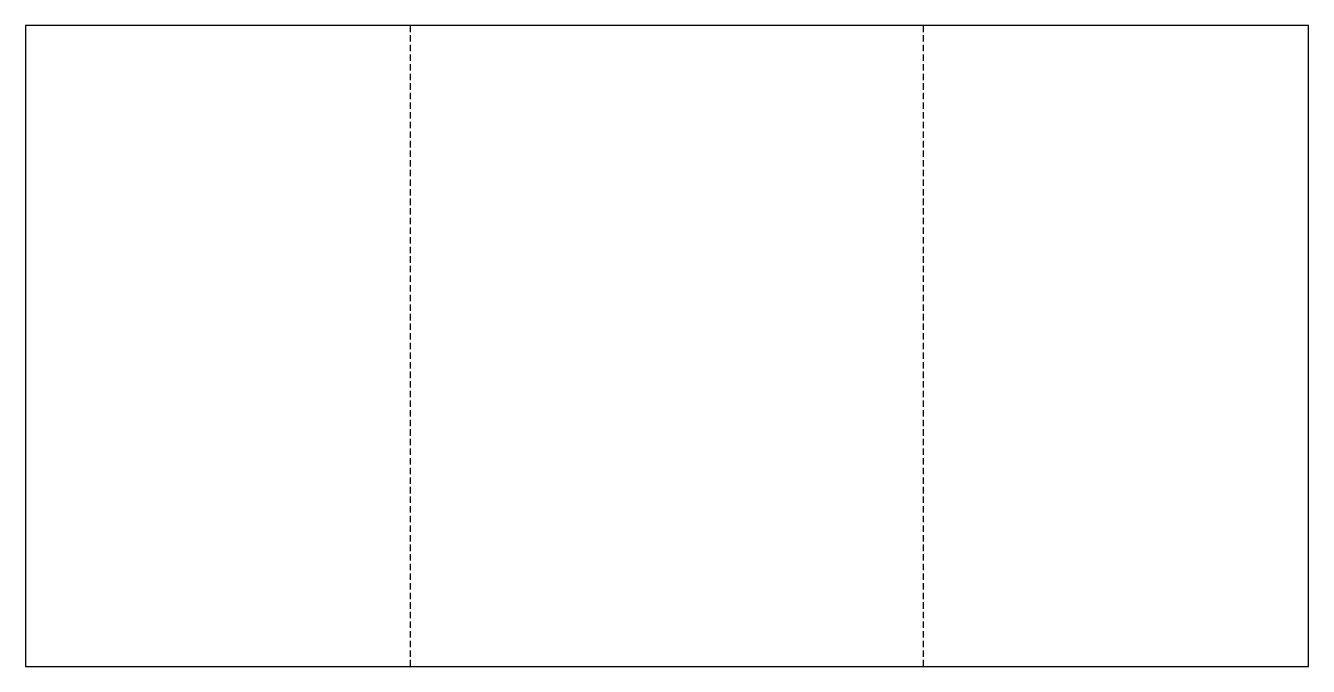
# Model space of a CAD drawing. Header units: millimetres. Extents: x 0 to 100, y 0 to 50.
import ezdxf

# ---------------------------------------------------------------- set-up
doc = ezdxf.new("R2010")
doc.units = ezdxf.units.MM
doc.linetypes.add('DASHED', pattern=[0.75, 0.5, -0.25])
doc.layers.add('BEND', color=1, linetype='DASHED')

msp = doc.modelspace()

# ---------------------------------------------------------------- linework, layer by layer
msp.add_lwpolyline([(0, 0), (100, 0), (100, 50), (0, 50)], close=True)
at = {"layer": 'BEND'}
for p, q in [((30, 0), (30, 50)), ((70, 0), (70, 50))]:
    msp.add_line(p, q, dxfattribs=at)

doc.saveas('drawing.dxf')
